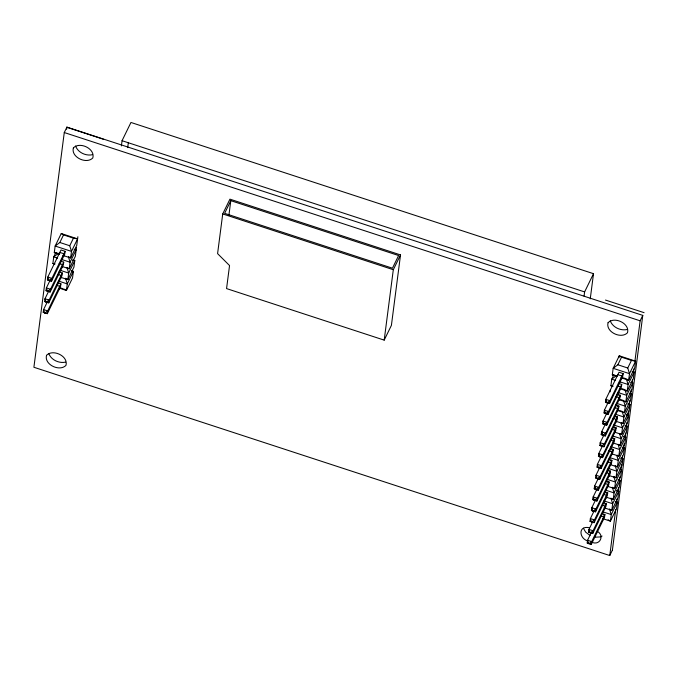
<?xml version="1.0" encoding="UTF-8"?>
<svg xmlns="http://www.w3.org/2000/svg" width="678" height="678" viewBox="0 0 678 678"><rect width="100%" height="100%" fill="white"/><g stroke="black" fill="none" stroke-linecap="round" stroke-linejoin="round"><path stroke-width="1.02" d="M612.378 550.307L642.778 315.389L66.919 127.125L64.274 132.541L33.9 367.264L609.759 555.536L612.404 550.112M66.647 129.218L66.919 127.125M57.622 282.751L60.918 283.828L60.562 286.557L47.341 313.668L43.223 312.321L43.578 309.592L47.274 302.007M59.028 271.912L62.317 272.988L61.969 275.717L48.748 302.829L44.629 301.481L44.985 298.752L48.68 291.167M60.427 261.072L63.724 262.149L63.368 264.878L50.147 291.989L46.028 290.642L46.384 287.904L50.079 280.328M47.435 279.802L47.791 277.065L61.012 249.962L65.122 251.309L64.774 254.038L51.553 281.15L47.435 279.802L51.553 281.15L51.901 278.412L65.122 251.309M54.816 264.081L52.892 263.454L53.74 256.886L55.918 252.411M59.096 254.191L54.291 252.614L55.147 246.046L61.249 233.529L77.589 238.868L71.487 251.385L70.639 257.962L62.944 255.445M59.571 254.25L59.808 252.428L63.927 253.775L63.571 256.504M59.359 289.023L59.715 286.294L56.418 285.218M60.766 278.183L61.122 275.454L57.825 274.378M62.164 267.344L62.52 264.615L59.223 263.539M76.461 247.572L75.343 256.284L69.232 268.802L62.503 266.598M77.868 236.732L76.741 245.444L70.639 257.962L68.342 256.581L70.08 262.225L69.232 268.802L66.944 267.42L68.681 273.065L67.834 279.641L61.105 277.438M121.379 145.948L122.057 140.702L130.956 122.464L593.513 273.692L590.25 298.862M127.693 147.635L128.371 142.388M222.723 213.943L217.587 253.631L229.545 265.547L226.562 288.591L384.197 340.127L391.409 325.347L400.52 254.928L229.935 199.154L222.723 213.943L393.308 269.717L384.197 340.127M228.91 215.299L230.8 200.671L398.613 255.538L392.443 268.2L224.63 213.333L230.8 200.671M584.072 296.116L584.614 291.921L593.513 273.692M602.428 513.695L604.903 514.5L604.547 517.229L591.326 544.341L587.207 542.993L587.563 540.264L591.258 532.679M603.835 502.856L606.302 503.661L605.954 506.39L592.733 533.501L588.614 532.154L588.962 529.425L592.665 521.84M605.234 492.016L607.708 492.821L607.352 495.55L594.131 522.662L590.013 521.314L590.369 518.585L594.064 511M606.64 481.177L609.107 481.982L608.759 484.711L595.538 511.822L591.419 510.475L591.767 507.746L595.47 500.161M610.844 448.658L613.319 449.463L612.963 452.192L599.742 479.295L595.623 477.956L595.979 475.219L599.674 467.642M612.251 437.819L614.717 438.624L614.37 441.353L601.149 468.456L597.03 467.117L597.377 464.379L601.081 456.803M613.649 426.971L616.124 427.784L615.768 430.513L602.547 457.616L598.428 456.277L598.784 453.54L602.479 445.963M614.234 415.868L617.522 416.945L617.175 419.674L603.954 446.777L599.835 445.429L600.191 442.7L603.886 435.123M617.039 394.189L620.328 395.266L619.98 397.994L606.759 425.098L602.64 423.75L602.996 421.021L606.691 413.436M618.438 383.341L621.734 384.426L621.379 387.155L608.158 414.258L604.039 412.91L604.395 410.182L608.09 402.596M605.446 402.071L605.801 399.342L619.014 372.239L623.133 373.586L622.785 376.315L609.564 403.418L606.963 402.859L605.446 402.071L609.564 403.418L609.912 400.69L623.133 373.586M610.107 391.876L610.353 389.994M612.827 386.358L610.903 385.731L611.751 379.155L613.929 374.688M617.107 376.459L612.302 374.892L613.158 368.315L619.26 355.797L635.6 361.145L634.752 367.713L628.65 380.231L620.955 377.722M619.014 357.679L619.26 355.797L621.548 357.179L631.455 360.425L635.6 361.145L629.498 373.663L628.65 380.231L627.116 379.307M603.344 519.695L603.7 516.967L601.225 516.161M604.751 508.856L605.098 506.127L602.632 505.322M606.149 498.016L606.505 495.287L604.03 494.482M607.556 487.177L607.903 484.448L605.437 483.634M608.954 476.337L609.31 473.608L606.835 472.795M610.361 465.498L610.709 462.769L607.42 461.693M611.759 454.658L612.115 451.929L608.819 450.853M613.166 443.819L613.522 441.09L610.225 440.014M614.565 432.979L614.921 430.25L611.624 429.166M615.971 422.14L616.327 419.402L613.031 418.326M617.37 411.3L617.726 408.563L614.429 407.486M618.777 400.461L619.133 397.723L615.836 396.647M620.175 389.621L620.531 386.884L618.065 386.079M621.582 378.782L621.938 376.044L617.819 374.697M609.759 555.536L615.726 509.424M616.675 502.093L617.082 498.949M618.031 491.618L618.573 487.423M619.523 480.083L619.929 476.948M620.879 469.608L621.557 464.371M622.235 459.133L622.641 455.989M623.726 447.607L624.269 443.412M625.082 437.124L625.625 432.937M626.438 426.648L626.981 422.453M627.93 415.122L628.472 410.927M629.286 404.639L629.828 400.452M630.777 393.113L631.184 389.969M632.133 382.638L632.54 379.494M633.489 372.154L633.896 369.01M634.981 360.628L640.134 320.813L642.778 315.389M615.293 501.703L617.37 502.059L616.514 508.636L610.412 521.153L602.725 518.636M619.65 468.913L621.573 469.54L620.726 476.117L614.615 488.635L607.886 486.431M629.32 393.299L631.396 393.664L630.54 400.232L624.438 412.749L617.709 410.554M630.726 382.46L632.794 382.824L631.947 389.392L625.845 401.91L619.116 399.715M632.125 371.62L634.201 371.985L633.345 378.553L627.243 391.07L619.556 388.562M73.453 238.148L69.749 245.741L71.487 251.385L55.147 246.046L59.842 242.495L63.537 234.91L73.453 238.148L77.589 238.868M63.724 262.149L50.503 289.252L50.147 291.989L46.028 290.642M62.317 272.988L49.096 300.091L48.748 302.829L44.629 301.481M60.918 283.828L47.697 310.931L47.341 313.668L43.223 312.321M393.308 269.717L400.52 254.928M631.455 360.425L627.76 368.01L629.498 373.663L613.158 368.315L617.853 364.772L621.548 357.179M621.734 384.426L608.513 411.529L608.158 414.258L604.039 412.91M605.285 424.284L601.589 431.861L601.233 434.59L605.352 435.937L618.573 408.834L618.929 406.105L615.632 405.029M602.623 431.75L601.233 434.59L605.352 435.937L605.708 433.208L618.929 406.105L617.438 406.563M634.201 371.985L628.091 384.502L627.243 391.07L625.718 390.155M632.794 382.824L626.692 395.342L625.845 401.91L624.311 400.995M631.396 393.664L625.285 406.181L624.438 412.749L622.913 411.834M598.276 478.482L594.572 486.058L594.225 488.796L598.343 490.143L611.564 463.032L611.912 460.303L608.624 459.226M595.148 486.897L594.225 488.796L598.343 490.143L598.691 487.406L611.912 460.303L610.42 460.76M596.869 489.321L593.174 496.898L592.818 499.635L596.937 500.983L610.158 473.871L610.514 471.142L607.217 470.066M593.742 497.737L592.818 499.635L596.937 500.983L597.293 498.245L610.514 471.142L609.022 471.6M621.573 469.54L615.471 482.058L614.615 488.635L613.09 487.711M617.37 502.059L611.259 514.577L610.412 521.153L608.124 519.772M615.666 376.205L611.751 379.155L615.599 380.417M602.056 536.052L600.233 536.934L595.394 537.188M618.836 395.723L620.328 395.266L607.107 422.369L606.759 425.098L602.64 423.75M616.031 417.402L617.522 416.945L604.301 444.048L603.954 446.777L599.835 445.429M614.632 428.242L616.124 427.784L602.903 454.887L602.547 457.616L598.428 456.277M613.226 439.081L614.717 438.624L601.496 465.727L601.149 468.456L597.03 467.117M611.827 449.921L613.319 449.463L600.098 476.566L599.742 479.295L595.623 477.956M607.615 482.448L609.107 481.982L595.886 509.085L595.538 511.822L591.419 510.475M606.217 493.287L607.708 492.821L594.487 519.924L594.131 522.662L590.013 521.314M604.81 504.127L606.302 503.661L593.081 530.764L592.733 533.501L588.614 532.154M603.412 514.966L604.903 514.5L591.682 541.612L591.326 544.341L587.207 542.993M92.394 154.72C85.818 156.177 77.919 152.499 75.563 146.024M65.554 362.128C58.978 363.586 51.079 359.916 48.731 353.433M627.074 329.525C620.497 330.983 612.598 327.305 610.251 320.83M589.131 527.679C578.097 525.425 579.004 538.069 587.419 540.875M592.75 542.612C600.335 545.12 604.386 535.298 597.513 531.51M74.114 249.351L76.19 249.707L70.08 262.225L61.435 259.394M54.291 252.614L58.435 253.335L53.74 256.886L57.588 258.14M72.716 260.191L74.783 260.547L73.936 267.124L67.834 279.641L65.537 278.26L67.275 283.904L66.427 290.481L59.698 288.277M52.892 263.454L54.96 263.818M71.309 271.031L73.385 271.386L72.529 277.963L66.427 290.481L64.139 289.099M612.302 374.892L616.446 375.612M610.903 385.731L612.971 386.087M627.921 404.139L629.989 404.503L629.142 411.071L623.04 423.589L616.31 421.394M626.514 414.978L628.591 415.343L627.735 421.911L621.633 434.429L614.904 432.233M625.116 425.818L627.184 426.182L626.336 432.75L620.234 445.276L613.497 443.073M623.709 436.657L625.786 437.022L624.93 443.598L618.828 456.116L612.098 453.913M622.311 447.505L624.379 447.861L623.531 454.438L617.429 466.956L610.692 464.752M620.904 458.345L622.98 458.701L622.124 465.278L616.022 477.795L609.293 475.592M618.099 480.024L620.175 480.38L619.319 486.957L613.217 499.474L606.488 497.271M616.7 490.864L618.768 491.219L617.921 497.796L611.81 510.314L604.123 507.797M122.057 140.702L584.614 291.921M605.496 300.057L644.1 312.677M66.893 127.303L103.573 139.295M64.274 132.541L640.134 320.813M617.853 364.772L627.76 368.01M623.379 377.875L626.353 378.849M619.446 381.672L628.091 384.502L626.641 379.79M621.98 388.714L624.955 389.689M618.039 392.511L626.692 395.342L625.243 390.63M620.573 399.562L623.548 400.529M628.065 403.876L629.989 404.503L623.887 417.021L623.04 423.589L621.506 422.674M616.641 403.351L625.285 406.181L623.836 401.469M619.175 410.402L622.15 411.368M626.667 414.716L628.591 415.343L622.48 427.86L621.633 434.429L620.107 433.513M615.234 414.19L623.887 417.021L622.438 412.309M625.26 425.555L627.184 426.182L621.082 438.7L620.234 445.276L618.7 444.353M59.842 242.495L69.749 245.741M613.827 425.03L622.48 427.86L621.031 423.148M623.862 436.395L625.786 437.022L619.675 449.539L618.828 456.116L617.302 455.192M612.429 435.869L621.082 438.7L619.633 433.988M72.86 259.92L74.783 260.547L68.681 273.065L60.028 270.242M622.455 447.234L624.379 447.861L618.277 460.379L617.429 466.956L615.895 466.032M611.022 446.709L619.675 449.539L618.226 444.836M71.461 270.759L73.385 271.386L67.275 283.904L58.63 281.082M621.056 458.074L622.98 458.701L616.87 471.218L616.022 477.795L614.497 476.871M609.624 457.548L618.277 460.379L616.827 455.675M60.172 287.803L63.147 288.777M608.217 468.388L616.87 471.218L615.132 465.574M618.251 479.753L620.175 480.38L614.065 492.898L613.217 499.474L611.692 498.55M606.818 479.227L615.471 482.058L613.734 476.414M616.844 490.592L618.768 491.219L612.666 503.737L611.81 510.314L610.285 509.39M605.412 490.075L614.065 492.898L612.327 487.253M604.013 500.915L612.666 503.737L610.929 498.093M602.606 511.754L611.259 514.577L609.522 508.932M61.249 233.529L63.537 234.91M590.063 535.451L585.682 532.171L583.411 528.238M73.377 147.914C70.758 157.16 86.487 164.601 92.81 157.949C95.437 148.702 79.699 141.253 73.377 147.914M46.545 355.323C43.917 364.578 59.647 372.019 65.969 365.357C68.597 356.111 52.867 348.67 46.545 355.323M608.064 322.72C605.437 331.966 621.167 339.407 627.489 332.754C630.116 323.499 614.387 316.058 608.064 322.72M51.901 278.412L48.952 280.582L47.791 277.065L51.901 278.412M50.503 289.252L47.545 291.43L46.384 287.904L50.503 289.252M49.096 300.091L46.146 302.269L44.985 298.752L49.096 300.091M47.697 310.931L44.74 313.109L43.578 309.592L47.697 310.931M609.912 400.69L606.963 402.859L605.801 399.342L609.912 400.69M608.513 411.529L605.556 413.699L604.395 410.182L608.513 411.529M607.107 422.369L604.157 424.538L602.996 421.021L607.107 422.369M605.708 433.208L602.75 435.378L601.589 431.861L605.708 433.208M604.301 444.048L601.352 446.217L600.191 442.7L604.301 444.048M602.903 454.887L599.945 457.057L598.784 453.54L602.903 454.887M601.496 465.727L598.547 467.896L597.377 464.379L601.496 465.727M600.098 476.566L597.14 478.736L595.979 475.219L600.098 476.566M598.691 487.406L595.733 489.575L594.572 486.058L598.691 487.406M597.293 498.245L594.335 500.415L593.174 496.898L597.293 498.245M595.886 509.085L592.928 511.263L591.767 507.746L595.886 509.085M594.487 519.924L591.53 522.102L590.369 518.585L594.487 519.924M593.081 530.764L590.123 532.942L588.962 529.425L593.081 530.764M591.682 541.612L588.724 543.781L587.563 540.264L591.682 541.612"/></g></svg>
